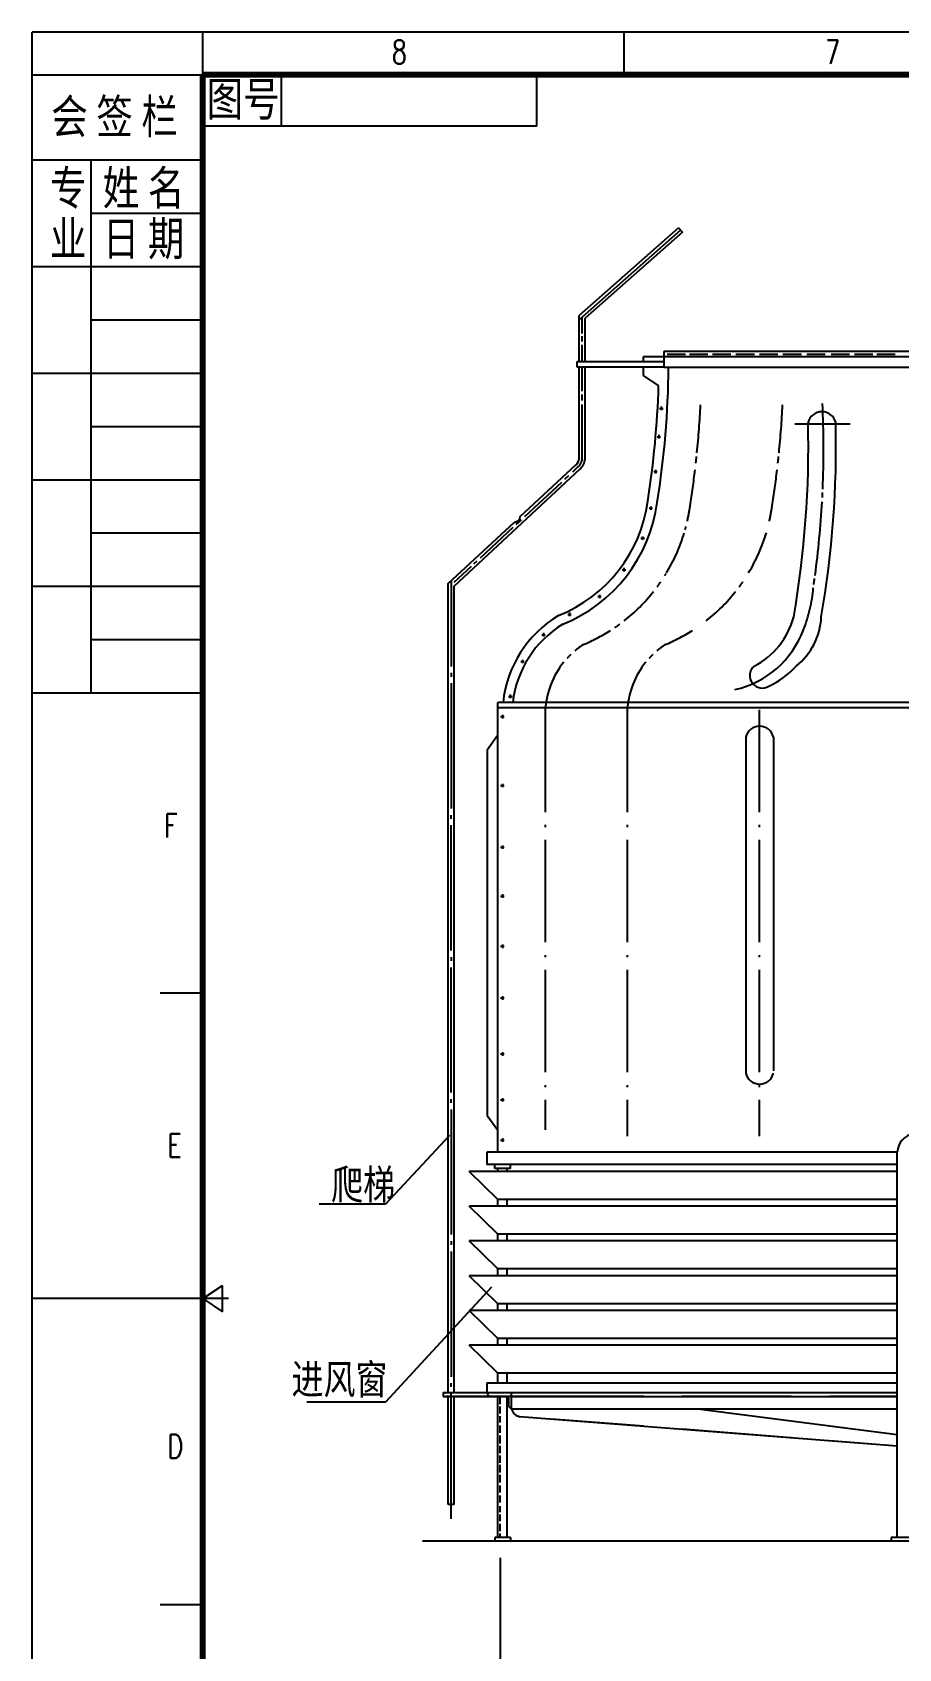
# Paper-space layout 'Layout1' of a CAD drawing. Extents: x 547 to 967, y -377 to -80.
# Drawn here: x 546.5 to 648.1, y -269.1 to -79.6 of the extents above; entities that cross this region are included whole.
import ezdxf

# ---------------------------------------------------------------- set-up
doc = ezdxf.new("R2010")
doc.units = 0
doc.linetypes.add('ACAD_ISO04W100', pattern=[30.5, 24, -3, 0.5, -3])
doc.linetypes.add('CENTERX2', pattern=[101.6, 63.5, -12.7, 12.7, -12.7])
doc.layers.get('0').update_dxf_attribs({"linetype": 'CONTINUOUS'})
doc.layers.get('DEFPOINTS').update_dxf_attribs({"linetype": 'CONTINUOUS'})
for name, color, linetype in [('中心线', 1, 'CENTERX2'), ('文字', 3, 'CONTINUOUS'), ('细实线', 9, 'CONTINUOUS')]:
    doc.layers.add(name, color=color, linetype=linetype)
doc.layers.add('图框线', color=6, linetype='CONTINUOUS', lineweight=80)
doc.styles.get("Standard").update_dxf_attribs({"font": ''})
doc.styles.add('标题', font='ARIALN.TTF', dxfattribs={"width": 0.785})
doc.styles.add('说明', font='txt4.shx', dxfattribs={"width": 0.75, "bigfont": 'gbcbig.shx'})
doc.styles.get('Standard').set_extended_font_data('SimSun')
doc.dimstyles.new('DIN', dxfattribs={"dimtxt": 2.5, "dimasz": 2.5, "dimexe": 1.25, "dimexo": 0.625, "dimtad": 1, "dimtih": 1, "dimdec": 4, "dimdsep": 46, "dimlunit": 6, "dimtxsty": 'Standard', "dimcen": 2.5, "dimadec": 0, "dimazin": 0, "dimtfac": 1, "dimtdec": 4, "dimtmove": 0, "dimatfit": 3, "dimfxl": 0, "dimtvp": 1, "dimtolj": 1, "dimtzin": 0, "dimarcsym": 0})

# ---------------------------------------------------------------- blocks, each defined once
blk = doc.blocks.new('_ARCHTICK')
at = {"color": 0, "linetype": 'ByBlock', "const_width": 0.15}
blk.add_lwpolyline([(-0.5, -0.5), (0.5, 0.5)], dxfattribs=at)
blk = doc.blocks.new('*D12')
at = {"layer": 'DEFPOINTS', "color": 0}
for p in [(601.39, -256.06), (757.76, -256.06), (757.76, -273.94)]:
    blk.add_point(p, dxfattribs=at)
at = {"layer": '文字', "color": 5, "lineweight": -2}
for p, q in [((601.39, -258.46), (601.39, -276.34)), ((757.76, -258.46), (757.76, -276.34)), ((601.39, -273.94), (757.76, -273.94))]:
    blk.add_line(p, q, dxfattribs=at)
at = {"layer": '文字', "color": 5, "lineweight": -2, "xscale": 1.8, "yscale": 1.8, "zscale": 1.8, "rotation": 180}
blk.add_blockref('_ARCHTICK', (601.39, -273.94), dxfattribs=at)
at = {"layer": '文字', "color": 5, "lineweight": -2, "xscale": 1.8, "yscale": 1.8, "zscale": 1.8}
blk.add_blockref('_ARCHTICK', (757.76, -273.94), dxfattribs=at)
at = {"layer": '文字', "color": 0, "insert": (679.57, -271.69), "char_height": 3, "attachment_point": 5}
blk.add_mtext('\\A1;%%c3930', dxfattribs=at)

psp = doc.layouts.get("Layout1")

# ---------------------------------------------------------------- linework, layer by layer
for p, q in [((622.29071, -102.48707), (610.6513, -112.77355)), ((622.75113, -103.00806), (611.34658, -113.08698)), ((622.29071, -102.48707), (622.75113, -103.00806)), ((610.6513, -118.13975), (610.6513, -112.77355)), ((611.34658, -118.13975), (611.34658, -113.08698)), ((679.57278, -116.9832), (620.56142, -116.9832)), ((620.56142, -116.9832), (620.56142, -118.80525)), ((610.41381, -118.13975), (620.56142, -118.13975)), ((610.41381, -118.80525), (610.41381, -118.13975)), ((620.56142, -118.80525), (610.41381, -118.80525)), ((610.6513, -129.55717), (610.6513, -118.80525)), ((611.34658, -129.61219), (611.34658, -118.80525)), ((679.57278, -117.60595), (618.12197, -117.60595)), ((618.12197, -117.60595), (618.12197, -118.13975)), ((618.12197, -118.80525), (618.12197, -119.78693)), ((620.56142, -118.80525), (666.56935, -118.80525)), ((639.53535, -118.80525), (654.6333, -118.80525)), ((618.12197, -119.78693), (619.95248, -121.0008)), ((595.98547, -144.50307), (610.75791, -130.74933)), ((603.73519, -136.33779), (610.28188, -130.24256)), ((595.29019, -144.20042), (603.03991, -136.98512)), ((595.29019, -239.06489), (595.29019, -144.20042)), ((595.98547, -239.06489), (595.98547, -144.50307)), ((678.95006, -158.16032), (601.09954, -158.16032)), ((601.09954, -210.8808), (601.09954, -158.16032)), ((758.04602, -158.78304), (601.09954, -158.78304)), ((599.8437, -163.69027), (601.09954, -161.9568)), ((630.17888, -162.19544), (630.17888, -201.63198)), ((633.4211, -162.19544), (633.4211, -201.33165)), ((599.8437, -163.69027), (599.8437, -206.5646)), ((599.8437, -206.5646), (601.09954, -208.29806)), ((647.94363, -210.8808), (599.82713, -210.8808)), ((599.82713, -210.8808), (599.82713, -212.34475)), ((635.48292, -210.8808), (622.72293, -210.8808)), ((647.94363, -210.8808), (639.99052, -210.8808)), ((647.94363, -256.06157), (647.94363, -210.8808)), ((647.94363, -213.13754), (597.74999, -213.13754)), ((601.09954, -216.42197), (597.74999, -213.13754)), ((647.94363, -212.34475), (599.82713, -212.34475)), ((600.7308, -212.79777), (600.7308, -212.34475)), ((602.57451, -212.79777), (600.7308, -212.79777)), ((601.09954, -213.13754), (601.09954, -212.79777)), ((602.20576, -213.13754), (602.20576, -212.79777)), ((602.57451, -212.79777), (602.57451, -212.34475)), ((635.48292, -212.34475), (622.72293, -212.34475)), ((635.48292, -213.13754), (622.72293, -213.13754)), ((647.94363, -212.34475), (639.99052, -212.34475)), ((647.94363, -213.13754), (639.99052, -213.13754)), ((647.94363, -217.21476), (597.74999, -217.21476)), ((601.09954, -220.49918), (597.74999, -217.21476)), ((647.94363, -216.42197), (601.09954, -216.42197)), ((601.09954, -217.21476), (601.09954, -216.42197)), ((602.20576, -217.21476), (602.20576, -216.42197)), ((635.48292, -216.42197), (622.72293, -216.42197)), ((635.48292, -217.21476), (622.72293, -217.21476)), ((647.94363, -216.42197), (639.99052, -216.42197)), ((647.94363, -217.21476), (639.99052, -217.21476)), ((647.94363, -221.29197), (597.74999, -221.29197)), ((601.09954, -224.5764), (597.74999, -221.29197)), ((647.94363, -220.49918), (601.09954, -220.49918)), ((601.09954, -221.29197), (601.09954, -220.49918)), ((602.20576, -221.29197), (602.20576, -220.49918)), ((635.48292, -220.49918), (622.72293, -220.49918)), ((635.48292, -221.29197), (622.72293, -221.29197)), ((647.94363, -220.49918), (639.99052, -220.49918)), ((647.94363, -221.29197), (639.99052, -221.29197)), ((647.94363, -225.36919), (597.74999, -225.36919)), ((601.09954, -228.65361), (597.74999, -225.36919)), ((647.94363, -224.5764), (601.09954, -224.5764)), ((601.09954, -225.36919), (601.09954, -224.5764)), ((602.20576, -225.36919), (602.20576, -224.5764)), ((635.48292, -224.5764), (622.72293, -224.5764)), ((635.48292, -225.36919), (622.72293, -225.36919)), ((647.94363, -224.5764), (639.99052, -224.5764)), ((647.94363, -225.36919), (639.99052, -225.36919)), ((647.94363, -228.65361), (601.09954, -228.65361)), ((601.09954, -229.44641), (601.09954, -228.65361)), ((602.20576, -229.44641), (602.20576, -228.65361)), ((635.48292, -228.65361), (622.72293, -228.65361)), ((647.94363, -228.65361), (639.99052, -228.65361)), ((647.94363, -229.44641), (597.74999, -229.44641)), ((601.09954, -232.73083), (597.74999, -229.44641)), ((635.48292, -229.44641), (622.72293, -229.44641)), ((647.94363, -229.44641), (639.99052, -229.44641)), ((647.94363, -232.73083), (601.09954, -232.73083)), ((601.09954, -233.52362), (601.09954, -232.73083)), ((602.20576, -233.52362), (602.20576, -232.73083)), ((635.48292, -232.73083), (622.72293, -232.73083)), ((647.94363, -232.73083), (639.99052, -232.73083)), ((647.94363, -233.52362), (597.74999, -233.52362)), ((601.09954, -236.80805), (597.74999, -233.52362)), ((635.48292, -233.52362), (622.72293, -233.52362)), ((647.94363, -233.52362), (639.99052, -233.52362)), ((647.94363, -236.80805), (601.09954, -236.80805)), ((601.09954, -237.93233), (601.09954, -236.80805)), ((602.20576, -237.93233), (602.20576, -236.80805)), ((635.48292, -236.80805), (622.72293, -236.80805)), ((647.94363, -236.80805), (639.99052, -236.80805)), ((599.82713, -237.93233), (647.94363, -237.93233)), ((599.82713, -237.93233), (599.82713, -239.06489)), ((622.72293, -237.93233), (635.48292, -237.93233)), ((639.99052, -237.93233), (647.94363, -237.93233)), ((594.67555, -239.06489), (647.94363, -239.06489)), ((594.67555, -239.06489), (594.67555, -239.52619)), ((594.67555, -239.52619), (602.38224, -239.52619)), ((618.21533, -239.52619), (595.00522, -239.52619)), ((595.29019, -252.20597), (595.29019, -239.52619)), ((595.98547, -252.20597), (595.98547, -239.52619)), ((599.82713, -239.06489), (599.99169, -239.52619)), ((601.09954, -256.06157), (601.09954, -239.52619)), ((602.20576, -256.06157), (602.20576, -239.52619)), ((602.38224, -240.70191), (602.38224, -239.52619)), ((602.71848, -241.01698), (602.38224, -240.70191)), ((602.71848, -241.01698), (602.71848, -239.06489)), ((602.71848, -239.52619), (647.94363, -239.52619)), ((622.72293, -239.06489), (635.48292, -239.06489)), ((635.48292, -239.52619), (622.72293, -239.52619)), ((639.99052, -239.06489), (647.94363, -239.06489)), ((647.94363, -239.52619), (639.99052, -239.52619)), ((618.21533, -241.01698), (602.71848, -241.01698)), ((647.94363, -245.33879), (603.67688, -241.89919)), ((647.94363, -241.01698), (606.04966, -241.01698)), ((618.21533, -243.02885), (607.40098, -242.18855)), ((635.48292, -241.01698), (622.72293, -241.01698)), ((647.94363, -244.04714), (624.55698, -241.01698)), ((647.94363, -241.01698), (639.99052, -241.01698)), ((635.48292, -244.37057), (622.72293, -243.3791)), ((647.94363, -244.04714), (639.99052, -243.01667)), ((647.94363, -245.33879), (639.99052, -244.72082)), ((595.98547, -252.20597), (595.29019, -252.20597)), ((767.69828, -256.51459), (592.28085, -256.51459)), ((602.57451, -256.06157), (600.7308, -256.06157)), ((600.7308, -256.06157), (600.7308, -256.51459)), ((602.57451, -256.06157), (602.57451, -256.51459)), ((647.2183, -256.06157), (647.2183, -256.51459)), ((653.10956, -256.06157), (647.2183, -256.06157))]:
    psp.add_line(p, q)
at = {"color": 5}
for p, q in [((622.52939, -102.75715), (610.6513, -113.25457)), ((610.98615, -114.88719), (610.98615, -112.95864)), ((610.98615, -115.79932), (610.98615, -115.19123)), ((610.98615, -118.13975), (610.98615, -116.20471)), ((620.9364, -117.27938), (623.0954, -117.27938)), ((623.56163, -117.27938), (625.72063, -117.27938)), ((626.27294, -117.27938), (628.43193, -117.27938)), ((629.02727, -117.27938), (631.18627, -117.27938)), ((631.78161, -117.27938), (633.94061, -117.27938)), ((634.53595, -117.27938), (636.69495, -117.27938)), ((637.33333, -117.27938), (639.49233, -117.27938)), ((640.17374, -117.27938), (642.33274, -117.27938)), ((642.92808, -117.27938), (645.08708, -117.27938)), ((645.55331, -117.27938), (647.7123, -117.27938)), ((610.98615, -121.62681), (610.98615, -118.80525)), ((610.98615, -122.74164), (610.98615, -122.0322)), ((610.98615, -129.61219), (610.98615, -123.1977)), ((620.06347, -123.64962), (620.46869, -123.64962)), ((620.26532, -123.43943), (620.26532, -123.85185)), ((619.7779, -126.97958), (620.18312, -126.97958)), ((619.97975, -126.76939), (619.97975, -127.18181)), ((609.89086, -131.08509), (610.57682, -130.44644)), ((604.27441, -136.31423), (608.58455, -132.30132)), ((608.94197, -131.96855), (609.43447, -131.51001)), ((619.39714, -131.07068), (619.80236, -131.07068)), ((619.59899, -130.86049), (619.59899, -131.2729)), ((618.826, -135.35206), (619.23122, -135.35206)), ((619.02785, -135.14186), (619.02785, -135.55428)), ((599.0515, -141.17697), (602.90759, -137.5868)), ((603.22889, -137.28765), (603.85414, -136.70552)), ((617.8741, -138.8723), (618.27932, -138.8723)), ((618.07595, -138.66211), (618.07595, -139.07452)), ((595.98547, -144.03157), (598.01067, -142.14602)), ((598.30055, -141.87614), (598.66266, -141.539)), ((595.62214, -143.89136), (595.62214, -153.91541)), ((615.68473, -142.58283), (616.08996, -142.58283)), ((615.88658, -142.37264), (615.88658, -142.78505)), ((612.82904, -145.7225), (613.23426, -145.7225)), ((613.03089, -145.51231), (613.03089, -145.92473)), ((609.30702, -147.81562), (609.71224, -147.81562)), ((609.50887, -147.60543), (609.50887, -148.01784)), ((606.26094, -150.19416), (606.66616, -150.19416)), ((606.46279, -149.98397), (606.46279, -150.39639)), ((603.78601, -153.33384), (604.19123, -153.33384)), ((603.98786, -153.12365), (603.98786, -153.53606)), ((595.62214, -154.68384), (595.62214, -155.12059)), ((595.62214, -155.88902), (595.62214, -170.57514)), ((602.56001, -157.21474), (602.56001, -157.62716)), ((602.35816, -157.42493), (602.76338, -157.42493)), ((601.42735, -159.80348), (601.83257, -159.80348)), ((601.6292, -159.59329), (601.6292, -160.0057)), ((601.42735, -167.884), (601.83257, -167.884)), ((601.6292, -167.67381), (601.6292, -168.08622)), ((595.62214, -171.78032), (595.62214, -171.34357)), ((595.62214, -187.23487), (595.62214, -172.54875)), ((601.42735, -175.1228), (601.83257, -175.1228)), ((601.6292, -174.91261), (601.6292, -175.32502)), ((601.42735, -180.8465), (601.83257, -180.8465)), ((601.6292, -180.63631), (601.6292, -181.04872)), ((601.42735, -186.73855), (601.83257, -186.73855)), ((601.6292, -186.52836), (601.6292, -186.94077)), ((595.62214, -188.0033), (595.62214, -188.44005)), ((595.62214, -203.8946), (595.62214, -189.20848)), ((601.42735, -192.79894), (601.83257, -192.79894)), ((601.6292, -192.58875), (601.6292, -193.00116)), ((601.42735, -199.36436), (601.83257, -199.36436)), ((601.6292, -199.15417), (601.6292, -199.56658)), ((595.62214, -205.09978), (595.62214, -204.66303)), ((601.6292, -204.54118), (601.6292, -204.9536)), ((595.62214, -205.86821), (595.62214, -220.55433)), ((601.42735, -204.75137), (601.83257, -204.75137)), ((601.42735, -209.46501), (601.83257, -209.46501)), ((601.6292, -209.25482), (601.6292, -209.66723)), ((595.62214, -221.32276), (595.62214, -221.75951)), ((595.62214, -222.52794), (595.62214, -237.21406)), ((595.62214, -238.41925), (595.62214, -237.98249)), ((595.62214, -253.8738), (595.62214, -239.15124)), ((601.38662, -240.4149), (601.38662, -239.52619)), ((601.38662, -241.52164), (601.38662, -240.70184)), ((601.38662, -242.58739), (601.38662, -241.84957)), ((601.38662, -243.77611), (601.38662, -242.91531)), ((601.38662, -245.04681), (601.38662, -244.10403)), ((601.38662, -246.19454), (601.38662, -245.33374)), ((601.38662, -247.30128), (601.38662, -246.44048)), ((601.38662, -248.44901), (601.38662, -247.54722)), ((601.38662, -249.63773), (601.38662, -248.73594)), ((601.38662, -250.78546), (601.38662, -249.96565)), ((601.38662, -251.97418), (601.38662, -251.15437)), ((601.38662, -253.08091), (601.38662, -252.38408)), ((601.38662, -254.14666), (601.38662, -253.36785)), ((601.38662, -255.33538), (601.38662, -254.47459)), ((601.38662, -256.06157), (601.38662, -255.58133))]:
    psp.add_line(p, q, dxfattribs=at)
for centre, radius, start, end in [((512.67048, -117.71945), 108.46191, 350.9975103, 359.426405), ((512.67048, -117.71945), 107.33217, 350.9900469, 358.2480809), ((609.42133, -129.33648), 1.24962, 312.4985138, 351.8502724), ((609.42133, -129.33648), 1.9449, 312.4985138, 351.8502724), ((602.0074, -132.31663), 16.81697, 291.6049269, 352.4428604), ((529.63681, -128.42866), 109.66569, 357.0243334, 357.334477), ((603.03148, -136.27902), 0.70616, 270.6836823, 355.2258235), ((602.0074, -132.31663), 17.9467, 291.917194, 352.3965075), ((603.2201, -132.31663), 20.61465, 327.8309142, 328.7657363), ((615.23775, -159.60055), 13.60967, 121.1414039, 173.9253838), ((615.23775, -159.60055), 12.47993, 121.5576623, 173.3731211), ((650.19743, -210.96323), 2.25531, 98.2386138, 177.9055109), ((603.86767, -240.73023), 1.18442, 194.0106095, 260.7304082)]:
    psp.add_arc(centre, radius, start, end)
at = {"color": 7}
for centre, radius, start, end in [((639.10076, -125.71418), 1.66767, 13.8687967, 166.1312033), ((520.37667, -128.09625), 117.13807, 350.16215, 1.3607932), ((523.61478, -128.09625), 117.13807, 350.16215, 1.3607932), ((627.07562, -145.8465), 9.00586, 296.8720375, 345.4400187), ((631.21116, -147.74576), 7.82771, 308.4046971, 357.3291988), ((632.09762, -154.98743), 1.46006, 130.6620764, 303.0536942), ((629.13065, -147.74383), 9.266, 293.9628005, 318.5312745), ((631.79794, -162.59518), 1.66767, 13.8687967, 166.1312033), ((631.79794, -201.23224), 1.66767, 193.8687967, 346.1312033)]:
    psp.add_arc(centre, radius, start, end, dxfattribs=at)
at = {"color": 5}
psp.add_arc((609.43626, -129.33648), 1.59151, 312.4985138, 351.8502724, dxfattribs=at)
at = {"layer": '中心线', "linetype": 'ACAD_ISO04W100', "ltscale": 0.5}
for p, q in [((635.93304, -125.45516), (642.40927, -125.45516)), ((606.65618, -159.01116), (606.65618, -208.25197)), ((616.27637, -159.01116), (616.27637, -208.99715)), ((631.76225, -159.01116), (631.76225, -208.99715))]:
    psp.add_line(p, q, dxfattribs=at)
for centre, radius, start, end in [((529.63681, -128.42866), 109.66569, 357.5423118, 2.8044671), ((513.88318, -117.71945), 111.12985, 354.2378231, 357.1591594), ((523.50337, -117.71945), 111.12985, 354.2378231, 357.1591594), ((513.88318, -117.71945), 111.12985, 353.6223458, 354.025839), ((523.50337, -117.71945), 111.12985, 353.6223458, 354.025839), ((513.88318, -117.71945), 111.12985, 351.0138245, 353.2053007), ((523.50337, -117.71945), 111.12985, 351.0138245, 353.2053007), ((603.2201, -132.31663), 20.61465, 347.2420807, 352.3033883), ((612.84029, -132.31663), 20.61465, 347.2420807, 352.3033883), ((529.63681, -128.42866), 109.66569, 352.2398157, 356.7752454), ((603.2201, -132.31663), 20.61465, 328.9535892, 343.3197903), ((603.2201, -132.31663), 20.61465, 344.4026858, 345.4417305), ((612.84029, -132.31663), 20.61465, 328.9535892, 343.3197903), ((603.2201, -132.31663), 20.61465, 323.5245104, 325.5420426), ((612.84029, -132.31663), 20.61465, 323.5245104, 325.5420426), ((529.63681, -128.42866), 109.66569, 351.6771065, 352.0495482), ((603.2201, -132.31663), 20.61465, 307.9580417, 321.5355369), ((612.84029, -132.31663), 20.61465, 307.9580417, 321.5355369), ((620.77568, -143.2552), 17.37427, 338.5087127, 355.2848019), ((603.2201, -132.31663), 20.61465, 292.6017033, 302.5178637), ((603.2201, -132.31663), 20.61465, 304.2851123, 306.2059424), ((612.84029, -132.31663), 20.61465, 292.6017033, 302.5178637), ((626.41107, -145.67217), 11.24673, 282.7808963, 339.447896), ((616.45045, -159.60055), 9.81198, 122.7474799, 130.0918846), ((626.07064, -159.60055), 9.81198, 122.7474799, 130.0918846), ((616.45045, -159.60055), 9.81198, 140.8191315, 176.5562819), ((616.45045, -159.60055), 9.81198, 133.9302627, 137.4056758), ((626.07064, -159.60055), 9.81198, 140.8191315, 176.5562819), ((626.07064, -159.60055), 9.81198, 133.9302627, 137.4056758)]:
    psp.add_arc(centre, radius, start, end, dxfattribs=at)
at = {"layer": '图框线'}
for p in [(566.5083, -371.55321), (961.5083, -84.55321)]:
    psp.add_line(p, (566.5083, -84.55321), dxfattribs=at)
at = {"layer": '文字'}
for p, q in [((595.44837, -208.91357), (587.91484, -216.95881)), ((587.91484, -216.95881), (580.1438, -216.95881)), ((600.36128, -226.72512), (587.91484, -240.18495)), ((587.91484, -240.18495), (578.71133, -240.18495))]:
    psp.add_line(p, q, dxfattribs=at)
at = {"layer": '细实线'}
for p, q in [((966.5083, -79.55321), (546.5083, -79.55321)), ((546.5083, -376.55321), (546.5083, -79.55321)), ((566.5083, -84.55321), (566.5083, -79.55321)), ((615.8833, -79.55321), (615.8833, -84.55321)), ((575.67672, -84.55321), (575.67672, -90.55321)), ((605.67672, -90.55321), (605.67672, -84.55321)), ((605.67672, -90.55321), (566.5083, -90.55321)), ((561.5083, -192.17821), (566.5083, -192.17821)), ((566.5083, -228.05321), (568.81647, -226.50462)), ((568.81647, -229.60181), (568.81647, -226.50462)), ((569.5083, -228.05321), (546.5083, -228.05321)), ((566.5083, -228.05321), (568.81647, -229.60181)), ((561.5083, -263.92821), (566.5083, -263.92821))]:
    psp.add_line(p, q, dxfattribs=at)
at = {"layer": '细实线', "lineweight": -3}
for p, q in [((546.5083, -84.55321), (566.5083, -84.55321)), ((566.5083, -94.55321), (546.5083, -94.55321)), ((553.42691, -157.05321), (553.42691, -94.55321)), ((566.5083, -100.80321), (553.42691, -100.80321)), ((566.5083, -107.05321), (546.5083, -107.05321)), ((566.5083, -113.30321), (553.42691, -113.30321)), ((566.5083, -119.55321), (546.5083, -119.55321)), ((566.5083, -125.80321), (553.42691, -125.80321)), ((566.5083, -132.05321), (546.5083, -132.05321)), ((566.5083, -138.30321), (553.42691, -138.30321)), ((566.5083, -144.55321), (546.5083, -144.55321)), ((566.5083, -150.80321), (553.42691, -150.80321)), ((566.5083, -157.05321), (546.5083, -157.05321))]:
    psp.add_line(p, q, dxfattribs=at)

# ---------------------------------------------------------------- texts
at = {"layer": '文字', "lineweight": -3}
for s, height, style, width, p in [('8', 2.75, '说明', 0.75, (588.66786, -83.23562)), ('7', 2.75, '说明', 0.75, (639.47987, -83.23562)), ('图号', 4, '标题', 0.785, (566.94815, -89.36897)), ('会 签 栏', 4, '标题', 0.785, (548.72725, -91.42453)), ('专', 4, '标题', 0.785, (548.57168, -99.79589)), ('姓 名', 4, '标题', 0.785, (554.77007, -99.79589)), ('业', 4, '标题', 0.785, (548.57168, -105.73007)), ('日 期', 4, '标题', 0.785, (554.77007, -105.73007)), ('F', 2.75, '说明', 0.75, (561.9552, -173.96367)), ('E', 2.75, '说明', 0.75, (562.35718, -211.47468)), ('D', 2.75, '说明', 0.75, (562.35718, -246.74664))]:
    psp.add_text(s, height=height, dxfattribs=dict(at, style=style, width=width)).set_placement(p)
at = {"layer": '文字', "style": '标题', "width": 0.785}
for s, p in [('爬梯', (581.55467, -216.41552)), ('进风窗', (576.90654, -239.26064))]:
    psp.add_text(s, height=3.5, dxfattribs=at).set_placement(p)

# ---------------------------------------------------------------- dimensions: what is measured, and where the dimension line sits
at = {"layer": '文字'}
dim = psp.add_linear_dim(base=(757.75894, -273.94105), p1=(601.38662, -256.06157), p2=(757.75894, -256.06157), text='%%c3930', dimstyle='DIN', override={"dimscale": 1.2, "dimasz": 1.5, "dimexe": 2, "dimexo": 2, "dimtih": 0, "dimlunit": 2, "dimblk1": 'ARCHTICK', "dimblk2": 'ARCHTICK', "dimsah": 1, "dimclrd": 5, "dimclre": 5, "dimtofl": 0, "dimtmove": 2}, dxfattribs=at)
dim.commit()
dim.dimension.update_dxf_attribs({"geometry": '*D12', "text_midpoint": (679.57278, -271.69105)})

doc.saveas('drawing.dxf')
